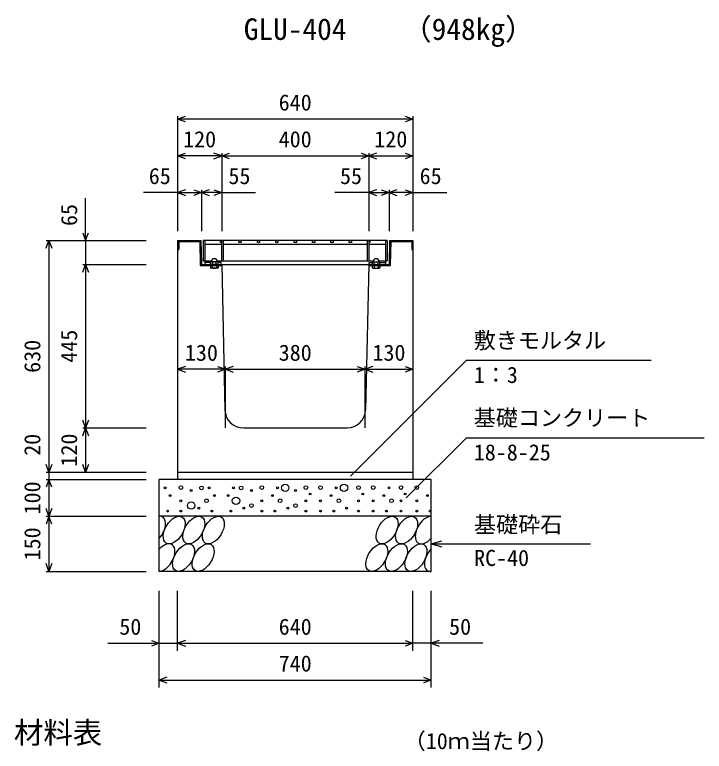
# Model space of a CAD drawing. Units: millimetres, scale not verified. Extents: x -25200 to 25200, y -8910 to 8910.
# Drawn here: x 10693 to 12569, y 3943 to 5946 of the extents above; entities that cross this region are included whole.
import ezdxf
from ezdxf.enums import TextEntityAlignment as Align

# ---------------------------------------------------------------- set-up
doc = ezdxf.new("R2010")
doc.units = ezdxf.units.MM
doc.header["$LTSCALE"] = 30
for name, color, linetype, lineweight in [('0-0_DIM', 7, 'Continuous', 25), ('0-2_HATCH', 6, 'Continuous', 25), ('0-5_OUTLINE', 3, 'Continuous', 25), ('0-7_TXT', 7, 'Continuous', 25)]:
    doc.layers.add(name, color=color, linetype=linetype, lineweight=lineweight)
doc.styles.add('ＭＳ ゴシック', font='')
doc.styles.get('ＭＳ ゴシック').set_extended_font_data('MS Gothic')

msp = doc.modelspace()

# ---------------------------------------------------------------- linework, layer by layer
at = {"layer": '0-0_DIM'}
for p, q in [((11136.1, 5669.64), (11136.1, 5357.03)), ((11776.1, 5669.64), (11776.1, 5357.03)), ((11776.1, 5662.14), (11136.1, 5662.14)), ((11256.1, 5569.64), (11256.1, 5357.03)), ((11656.1, 5569.64), (11656.1, 5357.03)), ((11256.1, 5562.14), (11136.1, 5562.14)), ((11256.1, 5562.14), (11656.1, 5562.14)), ((11656.1, 5562.14), (11776.1, 5562.14)), ((11201.1, 5469.64), (11201.1, 5357.03)), ((11711.1, 5469.64), (11711.1, 5357.03)), ((11136.1, 5462.14), (11043.78, 5462.14)), ((11136.1, 5462.14), (11201.1, 5462.14)), ((11256.1, 5462.14), (11201.1, 5462.14)), ((11256.1, 5462.14), (11348.41, 5462.14)), ((11656.1, 5462.14), (11563.78, 5462.14)), ((11656.1, 5462.14), (11711.1, 5462.14)), ((11776.1, 5462.14), (11711.1, 5462.14)), ((11776.1, 5462.14), (11868.41, 5462.14)), ((10886.1, 5332.11), (10886.1, 5447.31)), ((10778.6, 5332.11), (11051.1, 5332.11)), ((10786.1, 5332.11), (10786.1, 4702.11)), ((10886.1, 5332.11), (10886.1, 5267.11)), ((10878.6, 5267.11), (11051.1, 5267.11)), ((10886.1, 5267.11), (10886.1, 4822.11)), ((11266.1, 4822.11), (11266.1, 4989.19)), ((11921.67, 5006.35), (11606.79, 4691.47)), ((11646.1, 4822.11), (11646.1, 4989.19)), ((11921.67, 5006.35), (12424.32, 5006.35)), ((11266.1, 4981.69), (11136.1, 4981.69)), ((11266.1, 4981.69), (11646.1, 4981.69)), ((11646.1, 4981.69), (11776.1, 4981.69)), ((10878.6, 4822.11), (11051.1, 4822.11)), ((10886.1, 4822.11), (10886.1, 4702.11)), ((11921.67, 4795.76), (11758.01, 4632.11)), ((11921.67, 4795.76), (12568.54, 4795.76)), ((10778.6, 4702.11), (11051.1, 4702.11)), ((10778.6, 4682.11), (11051.1, 4682.11)), ((10778.6, 4582.11), (11051.1, 4582.11)), ((10786.1, 4582.11), (10786.1, 4432.11)), ((11826.1, 4507.11), (11855.07, 4514.87)), ((11826.1, 4507.11), (12259.41, 4507.11)), ((11826.1, 4507.11), (11855.07, 4499.34)), ((10778.6, 4432.11), (11051.1, 4432.11)), ((11086.1, 4116.59), (11086.1, 4378.94)), ((11136.1, 4216.59), (11136.1, 4378.94)), ((11776.1, 4216.59), (11776.1, 4378.94)), ((11826.1, 4116.59), (11826.1, 4378.94)), ((10946.21, 4236.59), (11086.1, 4236.59)), ((11086.1, 4236.59), (11136.1, 4236.59)), ((11136.1, 4236.59), (11776.1, 4236.59)), ((11826.1, 4236.59), (11776.1, 4236.59)), ((11965.98, 4236.59), (11826.1, 4236.59)), ((11086.1, 4136.59), (11826.1, 4136.59))]:
    msp.add_line(p, q, dxfattribs=at)
for points in [[(11157.24, 5654.45), (11136.1, 5662.14), (11157.24, 5669.84)], [(11754.95, 5669.84), (11776.1, 5662.14), (11754.95, 5654.45)], [(11157.24, 5554.45), (11136.1, 5562.14), (11157.24, 5569.84)], [(11234.95, 5554.45), (11256.1, 5562.14), (11234.95, 5569.84)], [(11277.24, 5554.45), (11256.1, 5562.14), (11277.24, 5569.84)], [(11634.95, 5569.84), (11656.1, 5562.14), (11634.95, 5554.45)], [(11677.24, 5569.84), (11656.1, 5562.14), (11677.24, 5554.45)], [(11754.95, 5569.84), (11776.1, 5562.14), (11754.95, 5554.45)], [(11157.24, 5469.84), (11136.1, 5462.14), (11157.24, 5454.45)], [(11179.95, 5469.84), (11201.1, 5462.14), (11179.95, 5454.45)], [(11222.24, 5469.84), (11201.1, 5462.14), (11222.24, 5454.45)], [(11234.95, 5469.84), (11256.1, 5462.14), (11234.95, 5454.45)], [(11677.24, 5469.84), (11656.1, 5462.14), (11677.24, 5454.45)], [(11689.95, 5469.84), (11711.1, 5462.14), (11689.95, 5454.45)], [(11732.24, 5469.84), (11711.1, 5462.14), (11732.24, 5454.45)], [(11754.95, 5469.84), (11776.1, 5462.14), (11754.95, 5454.45)], [(10878.4, 5353.25), (10886.1, 5332.11), (10893.79, 5353.25)], [(10778.4, 5310.96), (10786.1, 5332.11), (10793.79, 5310.96)], [(10878.4, 5245.96), (10886.1, 5267.11), (10893.79, 5245.96)], [(11157.24, 4989.38), (11136.1, 4981.69), (11157.24, 4973.99)], [(11244.95, 4989.38), (11266.1, 4981.69), (11244.95, 4973.99)], [(11287.24, 4989.38), (11266.1, 4981.69), (11287.24, 4973.99)], [(11624.95, 4989.38), (11646.1, 4981.69), (11624.95, 4973.99)], [(11667.24, 4989.38), (11646.1, 4981.69), (11667.24, 4973.99)], [(11754.95, 4989.38), (11776.1, 4981.69), (11754.95, 4973.99)], [(10893.79, 4843.25), (10886.1, 4822.11), (10878.4, 4843.25)], [(10878.4, 4800.96), (10886.1, 4822.11), (10893.79, 4800.96)], [(10793.79, 4723.25), (10786.1, 4702.11), (10778.4, 4723.25)], [(10893.79, 4723.25), (10886.1, 4702.11), (10878.4, 4723.25)], [(10786.1, 4702.11), (10786.1, 4682.11), (10786.1, 4582.11)], [(10793.79, 4660.96), (10786.1, 4682.11), (10778.4, 4660.96)], [(10793.79, 4603.25), (10786.1, 4582.11), (10778.4, 4603.25)], [(10793.79, 4560.96), (10786.1, 4582.11), (10778.4, 4560.96)], [(10793.79, 4453.25), (10786.1, 4432.11), (10778.4, 4453.25)], [(11064.95, 4244.29), (11086.1, 4236.59), (11064.95, 4228.9)], [(11157.24, 4244.29), (11136.1, 4236.59), (11157.24, 4228.9)], [(11754.95, 4244.29), (11776.1, 4236.59), (11754.95, 4228.9)], [(11847.24, 4244.29), (11826.1, 4236.59), (11847.24, 4228.9)], [(11107.24, 4144.29), (11086.1, 4136.59), (11107.24, 4128.9)], [(11804.95, 4144.29), (11826.1, 4136.59), (11804.95, 4128.9)]]:
    msp.add_lwpolyline(points, dxfattribs=at)
at = {"layer": '0-2_HATCH'}
for p, q in [((11139.3, 5328.91), (11139.3, 5307.11)), ((11139.3, 5328.91), (11196.47, 5328.91)), ((11196.47, 5328.91), (11197.97, 5263.91)), ((11706.1, 5332.11), (11206.1, 5332.11)), ((11210.6, 5332.11), (11210.6, 5267.11)), ((11255.6, 5332.11), (11255.6, 5277.11)), ((11260.1, 5332.11), (11260.1, 5277.11)), ((11652.1, 5332.11), (11652.1, 5277.11)), ((11656.6, 5332.11), (11656.6, 5277.11)), ((11701.6, 5332.11), (11701.6, 5267.11)), ((11706.1, 5332.11), (11706.1, 5277.11)), ((11715.72, 5328.91), (11714.22, 5263.91)), ((11210.6, 5322.11), (11255.6, 5322.11)), ((11260.1, 5322.11), (11652.1, 5322.11)), ((11656.6, 5322.11), (11701.6, 5322.11)), ((11136.1, 5307.11), (11139.3, 5307.11)), ((11772.9, 5307.11), (11776.1, 5307.11)), ((11225.89, 5272.11), (11210.6, 5272.11)), ((11227.58, 5273.91), (11225.89, 5272.94)), ((11225.89, 5267.76), (11225.89, 5272.94)), ((11226.76, 5267.11), (11225.89, 5267.76)), ((11244.61, 5274.24), (11227.58, 5274.24)), ((11227.58, 5274.24), (11227.58, 5273.91)), ((11244.61, 5273.91), (11227.58, 5273.91)), ((11230.99, 5267.76), (11230.99, 5272.94)), ((11241.2, 5267.76), (11241.2, 5272.94)), ((11243.77, 5277.11), (11668.43, 5277.11)), ((11244.61, 5274.24), (11244.61, 5273.91)), ((11244.61, 5273.91), (11246.3, 5272.94)), ((11245.44, 5267.11), (11246.3, 5267.76)), ((11246.3, 5267.76), (11246.3, 5272.94)), ((11667.58, 5273.91), (11665.89, 5272.94)), ((11665.89, 5267.76), (11665.89, 5272.94)), ((11666.76, 5267.11), (11665.89, 5267.76)), ((11667.58, 5274.24), (11684.61, 5274.24)), ((11667.58, 5274.24), (11667.58, 5273.91)), ((11667.58, 5273.91), (11684.61, 5273.91)), ((11670.99, 5267.76), (11670.99, 5272.94)), ((11681.2, 5267.76), (11681.2, 5272.94)), ((11683.77, 5277.11), (11706.1, 5277.11)), ((11684.61, 5274.24), (11684.61, 5273.91)), ((11684.61, 5273.91), (11686.3, 5272.94)), ((11685.44, 5267.11), (11686.3, 5267.76)), ((11686.3, 5267.76), (11686.3, 5272.94)), ((11686.3, 5272.11), (11701.6, 5272.11)), ((11197.97, 5263.91), (11256.17, 5263.91)), ((11210.6, 5267.11), (11701.6, 5267.11)), ((11246.6, 5263.91), (11225.6, 5263.91)), ((11225.6, 5263.91), (11225.6, 5257.91)), ((11227.6, 5256.41), (11225.6, 5257.91)), ((11225.92, 5257.63), (11227.6, 5256.41)), ((11245.44, 5267.11), (11226.76, 5267.11)), ((11244.6, 5256.41), (11227.6, 5256.41)), ((11230.6, 5263.91), (11230.6, 5257.91)), ((11241.6, 5263.91), (11241.6, 5257.91)), ((11246.27, 5257.63), (11244.6, 5256.41)), ((11246.6, 5263.91), (11246.6, 5257.91)), ((11656.1, 5263.91), (11714.22, 5263.91)), ((11665.6, 5263.91), (11665.6, 5257.91)), ((11665.6, 5263.91), (11686.6, 5263.91)), ((11665.92, 5257.63), (11667.6, 5256.41)), ((11666.76, 5267.11), (11685.44, 5267.11)), ((11667.6, 5256.41), (11684.6, 5256.41)), ((11670.6, 5263.91), (11670.6, 5257.91)), ((11681.6, 5263.91), (11681.6, 5257.91)), ((11684.6, 5256.41), (11686.6, 5257.91)), ((11686.27, 5257.63), (11684.6, 5256.41)), ((11686.6, 5263.91), (11686.6, 5257.91))]:
    msp.add_line(p, q, dxfattribs=at)
for points in [[(11206.1, 5332.11), (11206.1, 5277.11), (11228.43, 5277.11)], [(11255.6, 5326.11), (11253.1, 5326.11), (11253.1, 5332.11)], [(11309.1, 5332.11), (11309.1, 5326.11), (11303.1, 5326.11), (11303.1, 5332.11)], [(11359.1, 5332.11), (11359.1, 5326.11), (11353.1, 5326.11), (11353.1, 5332.11)], [(11409.1, 5332.11), (11409.1, 5326.11), (11403.1, 5326.11), (11403.1, 5332.11)], [(11459.1, 5332.11), (11459.1, 5326.11), (11453.1, 5326.11), (11453.1, 5332.11)], [(11509.1, 5332.11), (11509.1, 5326.11), (11503.1, 5326.11), (11503.1, 5332.11)], [(11559.1, 5332.11), (11559.1, 5326.11), (11553.1, 5326.11), (11553.1, 5332.11)], [(11609.1, 5332.11), (11609.1, 5326.11), (11603.1, 5326.11), (11603.1, 5332.11)], [(11659.1, 5332.11), (11659.1, 5326.11), (11656.6, 5326.11)], [(11715.72, 5328.91), (11772.9, 5328.91), (11772.9, 5307.11)], [(11254.6, 5267.11), (11254.6, 5272.11), (11246.3, 5272.11)], [(11657.6, 5267.11), (11657.6, 5272.11), (11665.89, 5272.11)]]:
    msp.add_lwpolyline(points, dxfattribs=at)
for centre, radius in [((11428.98, 4659.29), 10), ((11588.83, 4659.29), 10), ((11102.1, 4659.29), 2.5), ((11144.99, 4660.16), 5), ((11173.03, 4652.28), 2.5), ((11201.07, 4659.29), 5), ((11222.1, 4659.29), 2.5), ((11287.95, 4659.29), 2.5), ((11308.98, 4659.29), 5), ((11337.02, 4652.28), 2.5), ((11365.06, 4660.16), 5), ((11407.95, 4659.29), 2.5), ((11457.02, 4652.28), 2.5), ((11485.06, 4660.16), 5), ((11524.9, 4660.16), 5), ((11567.8, 4659.29), 2.5), ((11628.31, 4660.16), 5), ((11668.16, 4660.16), 5), ((11711.05, 4659.29), 2.5), ((11743.75, 4660.16), 5), ((11786.69, 4660.16), 5), ((11116.12, 4638.27), 2.5), ((11144.99, 4624.27), 2.5), ((11215.09, 4624.27), 5), ((11236.12, 4638.27), 2.5), ((11273.93, 4638.27), 2.5), ((11294.96, 4624.27), 10), ((11365.06, 4624.27), 2.5), ((11393.93, 4638.27), 2.5), ((11414.96, 4624.27), 5), ((11485.06, 4624.27), 2.5), ((11496.4, 4642.59), 2.5), ((11524.9, 4624.27), 2.5), ((11553.78, 4638.27), 2.5), ((11574.81, 4624.27), 5), ((11628.31, 4624.27), 2.5), ((11639.65, 4642.59), 2.5), ((11668.16, 4624.27), 2.5), ((11697.03, 4638.27), 2.5), ((11718.06, 4624.27), 5), ((11743.75, 4624.27), 2.5), ((11755.09, 4642.59), 2.5), ((11786.69, 4624.27), 2.5), ((11815.56, 4638.27), 2.5), ((11173.03, 4611.14), 10), ((11194.06, 4604.13), 2.5), ((11315.99, 4604.13), 2.5), ((11337.02, 4611.14), 5), ((11435.99, 4604.13), 2.5), ((11457.02, 4611.14), 5), ((11595.84, 4604.13), 2.5), ((11109.11, 4596.25), 2.5), ((11144.99, 4596.25), 2.5), ((11229.11, 4596.25), 2.5), ((11280.94, 4596.25), 2.5), ((11365.06, 4596.25), 2.5), ((11400.94, 4596.25), 2.5), ((11485.06, 4596.25), 2.5), ((11524.9, 4596.25), 2.5), ((11560.79, 4596.25), 2.5), ((11628.31, 4596.25), 2.5), ((11668.16, 4596.25), 2.5), ((11704.04, 4596.25), 2.5), ((11743.75, 4596.25), 2.5), ((11786.69, 4596.25), 2.5), ((11822.57, 4596.25), 2.5)]:
    msp.add_circle(centre, radius, dxfattribs=at)
for centre, radius, start, end in [((11228.44, 5268.24), 5.35, 61.49911, 118.50157), ((11228.44, 5272.45), 5.35, 241.49316, 298.50168), ((11236.1, 5274.24), 8.19, 0.00005, 180), ((11236.1, 5253.17), 20.42, 75.52626, 104.47362), ((11236.1, 5287.52), 20.42, 255.52638, 284.47379), ((11243.75, 5268.24), 5.35, 61.5, 118.50011), ((11243.75, 5272.45), 5.35, 241.49831, 298.50769), ((11668.44, 5268.24), 5.35, 61.49989, 118.5), ((11668.44, 5272.45), 5.35, 241.49231, 298.50169), ((11676.1, 5274.24), 8.19, 0, 179.99995), ((11676.1, 5253.17), 20.42, 75.52638, 104.47374), ((11676.1, 5287.52), 20.42, 255.52621, 284.47362), ((11683.75, 5268.24), 5.35, 61.49843, 118.50089), ((11683.75, 5272.45), 5.35, 241.49832, 298.50684), ((11228.1, 5260.53), 3.62, 226.39563, 313.60437), ((11236.1, 5272.53), 15.62, 249.39075, 290.60925), ((11244.1, 5260.53), 3.62, 226.39563, 313.60437), ((11668.1, 5260.53), 3.62, 226.39563, 313.60437), ((11676.1, 5272.53), 15.62, 249.39075, 290.60925), ((11684.1, 5260.53), 3.62, 226.39563, 313.60437)]:
    msp.add_arc(centre, radius, start, end, dxfattribs=at)
for centre in [(11126.94, 4544.59), (11180.15, 4544.59), (11233.36, 4544.59), (11705.82, 4544.59), (11759.03, 4544.59), (11152.26, 4469.6), (11205.47, 4469.6), (11677.93, 4469.6), (11731.14, 4469.6), (11784.35, 4469.6)]:
    msp.add_ellipse(centre, major_axis=(21.81, 35.31), ratio=0.5792, dxfattribs=at)
for centre, start_param, end_param in [((11073.73, 4544.59), 4.385593, 6.6745444), ((11812.24, 4544.59), 0.3357715, 4.4411806), ((11099.05, 4469.6), 3.5111464, 7.548991), ((11837.56, 4469.6), 1.2110787, 3.5658734)]:
    msp.add_ellipse(centre, major_axis=(21.81, 35.31), ratio=0.5792, start_param=start_param, end_param=end_param, dxfattribs=at)
at = {"layer": '0-5_OUTLINE'}
for p, q in [((11136.1, 5332.11), (11136.1, 4682.11)), ((11136.1, 5332.11), (11199.6, 5332.11)), ((11199.6, 5332.11), (11201.1, 5267.11)), ((11712.6, 5332.11), (11711.1, 5267.11)), ((11712.6, 5332.11), (11776.1, 5332.11)), ((11776.1, 5332.11), (11776.1, 4682.11)), ((11656.1, 5267.11), (11647.19, 4870.98)), ((11656.1, 5267.11), (11711.1, 5267.11)), ((11314.99, 4822.11), (11597.21, 4822.11)), ((11136.1, 4702.11), (11776.1, 4702.11)), ((11826.1, 4682.11), (11086.1, 4682.11)), ((11826.1, 4432.11), (11826.1, 4682.11)), ((11826.1, 4582.11), (11086.1, 4582.11))]:
    msp.add_line(p, q, dxfattribs=at)
for points in [[(11201.1, 5267.11), (11256.1, 5267.11), (11265, 4870.98)], [(11826.1, 4432.11), (11086.1, 4432.11), (11086.1, 4682.11)]]:
    msp.add_lwpolyline(points, dxfattribs=at)
for centre, start, end in [((11314.99, 4872.11), 181.28733, 270), ((11597.21, 4872.11), 270, 358.71267)]:
    msp.add_arc(centre, 50, start, end, dxfattribs=at)

# ---------------------------------------------------------------- texts
at = {"layer": '0-0_DIM', "style": 'ＭＳ ゴシック'}
for s, p in [('640', (11411.1, 5672.14)), ('120', (11151.1, 5572.14)), ('400', (11411.1, 5572.14)), ('120', (11671.1, 5572.14)), ('65', (11057.78, 5472.14)), ('55', (11274.42, 5472.14)), ('55', (11577.78, 5472.14)), ('65', (11794.42, 5472.14)), ('敷きモルタル', (11941.67, 5025.08)), ('130', (11156.1, 4991.69)), ('380', (11411.1, 4991.69)), ('130', (11666.1, 4991.69)), ('1：3', (11941.67, 4931.27)), ('基礎コンクリート', (11941.67, 4814.5)), ('18-8-25', (11941.67, 4720.68)), ('基礎砕石', (11942.42, 4524.28)), ('RC-40', (11942.42, 4433.59)), ('50', (10977.6, 4246.59)), ('640', (11411.1, 4246.59)), ('50', (11874.59, 4246.59)), ('740', (11411.1, 4146.59))]:
    msp.add_text(s, height=43.99, dxfattribs=at).set_placement(p, align=Align.BOTTOM_LEFT)
for s, p in [('65', (10876.1, 5371.34)), ('445', (10876.1, 4999.61)), ('630', (10776.1, 4972.11)), ('20', (10776.1, 4746.42)), ('120', (10876.1, 4717.11)), ('100', (10776.1, 4587.11)), ('150', (10776.1, 4462.11))]:
    msp.add_text(s, height=43.99, rotation=90, dxfattribs=at).set_placement(p, align=Align.BOTTOM_LEFT)
at = {"layer": '0-7_TXT', "style": 'ＭＳ ゴシック'}
for s, height, p in [('GLU-404', 58.65, (11316.1, 5859.83)), ('（948kg）', 58.65, (11747.17, 5859.83)), ('材料表', 58.65, (10691.1, 3946.59)), ('（10ｍ当たり）', 43.99, (11751.09, 3935.59))]:
    msp.add_text(s, height=height, dxfattribs=at).set_placement(p, align=Align.BOTTOM_LEFT)

doc.saveas('drawing.dxf')
